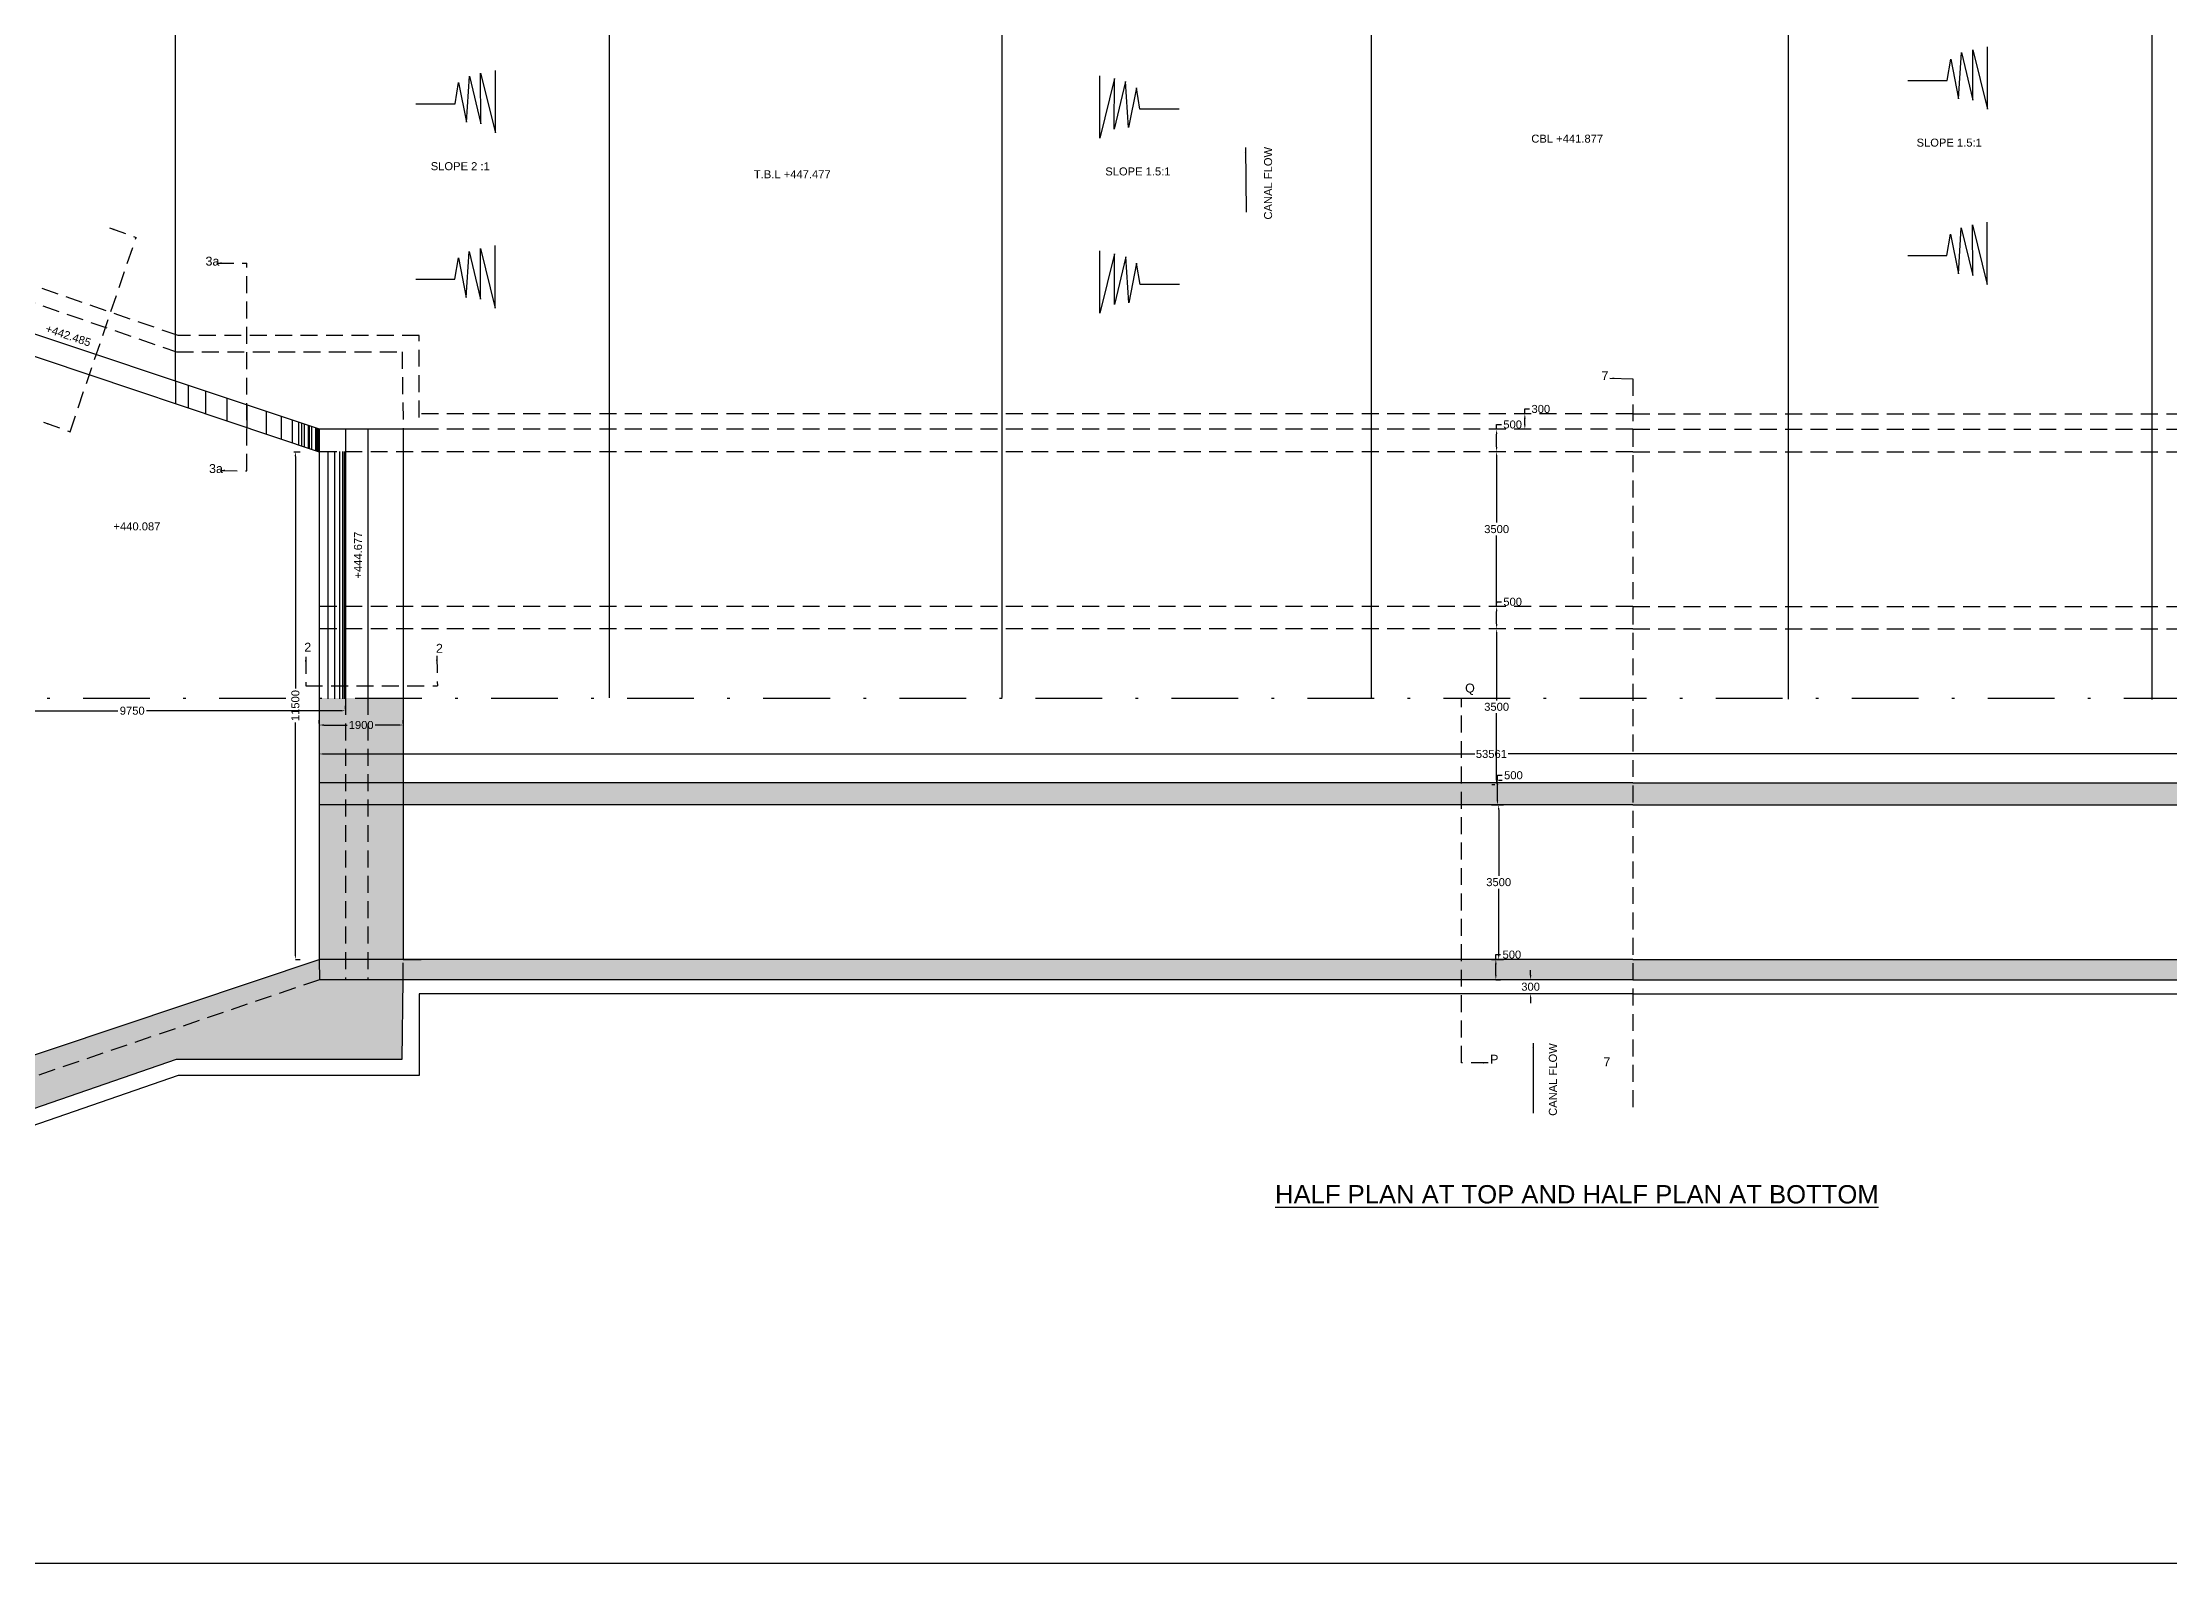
# Model space of a CAD drawing. Header units: metres. Extents: x 450 to 1468, y 479 to 784.
# Drawn here: x 1319.4 to 1399.1, y 698.3 to 755.3 of the extents above; entities that cross this region are included whole.
import ezdxf

# ---------------------------------------------------------------- set-up
doc = ezdxf.new("R2010")
doc.units = ezdxf.units.M
doc.header["$MEASUREMENT"] = 0
doc.linetypes.add('DASHDOT', pattern=[1, 0.5, -0.25, 0, -0.25])
doc.linetypes.add('HIDDEN', pattern=[9.525, 6.35, -3.175])
for name, color, linetype in [('DIMENSION', 255, 'Continuous'), ('DRAWING', 7, 'Continuous'), ('TEXT', 255, 'Continuous')]:
    doc.layers.add(name, color=color, linetype=linetype)
doc.styles.get("Standard").update_dxf_attribs({"font": 'arial.ttf'})
doc.dimstyles.get("Standard").update_dxf_attribs({"dimtxt": 0.3, "dimasz": 0.18, "dimexe": 0.18, "dimexo": 0.0625, "dimgap": 0.09, "dimtad": 0, "dimtih": 1, "dimtoh": 1, "dimdec": 4, "dimzin": 0, "dimdsep": 46, "dimtxsty": 'Standard', "dimcen": 0.09, "dimadec": 0, "dimazin": 0, "dimtfac": 1, "dimtdec": 4, "dimtofl": 0, "dimtmove": 0, "dimatfit": 3, "dimfxl": 1, "dimtolj": 1, "dimtzin": 0, "dimarcsym": 0})
pattern_1 = [(50, (0, 0), (0.64553416, -0.05647692), [0.0675, -0.7425]), (355, (0, 0), (-0.1248762, 0.67697292), [0.054, -0.594]), (100.451444, (0.0538, -0.0047), (0.52065796, 0.620496), [0.05736617, -0.6310279]), (46.1842, (0, 0.18), (0.9605172, -0.14896735), [0.10125, -1.11375]), (96.635635, (0.08, 0.1676), (0.84119575, 0.87670674), [0.0860493, -0.9465424]), (351.184164, (0, 0.18), (0.84119575, 0.87670674), [0.081, -0.891]), (21, (0.09, 0.135), (0.53721635, -0.362357), [0.0675, -0.7425]), (326, (0.09, 0.135), (0.2189838, 0.65263504), [0.054, -0.594]), (71.451445, (0.13477, 0.1048), (0.75620014, 0.29027804), [0.05736617, -0.6310279]), (37.5, (0, 0), (0.01094387, 0.29960447), [0, -0.5868, 0, -0.603, 0, -0.59625]), (7.5, (0, 0), (0.236762584, 0.35497054), [0, -0.3438, 0, -0.5733, 0, -0.22725]), (327.5, (-0.2007, 0), (0.480440193, -0.020299385), [0, -0.225, 0, -0.702, 0, -0.9315]), (317.5, (-0.2907, 0), (0.52486755, 0.09009448), [0, -0.2925, 0, -0.4662, 0, -0.6615])]

# ---------------------------------------------------------------- blocks, each defined once
blk = doc.blocks.new('*D135')
at = {"layer": 'Defpoints', "color": 0, "ltscale": 0.1, "transparency": 16777216}
for p in [(1375.195, 720.173), (1375.195, 720.173), (1375.195, 719.653)]:
    blk.add_point(p, dxfattribs=at)
at = {"layer": 'DIMENSION', "color": 0, "lineweight": -2, "ltscale": 0.1, "transparency": 16777216}
for p, q in [((1375.132, 720.173), (1375.015, 720.173)), ((1375.195, 720.353), (1375.195, 720.533)), ((1375.132, 719.653), (1375.015, 719.653)), ((1375.195, 719.473), (1375.195, 719.293))]:
    blk.add_line(p, q, dxfattribs=at)
at = {"layer": 'DIMENSION', "color": 0, "ltscale": 0.1, "transparency": 16777216}
for points in [[(1375.165, 720.353), (1375.225, 720.353), (1375.195, 720.173)], [(1375.165, 719.473), (1375.225, 719.473), (1375.195, 719.653)]]:
    blk.add_solid(points, dxfattribs=at)
at = {"layer": 'DIMENSION', "color": 0, "ltscale": 0.1, "transparency": 16777216, "insert": (1375.195, 719.913), "char_height": 0.3, "attachment_point": 5}
blk.add_mtext('\\A1;300', dxfattribs=at)
blk = doc.blocks.new('*D136')
at = {"layer": 'Defpoints', "color": 0, "ltscale": 0.1, "transparency": 16777216}
for p in [(1373.827, 720.937), (1373.892, 720.937), (1373.827, 720.173)]:
    blk.add_point(p, dxfattribs=at)
at = {"layer": 'DIMENSION', "color": 0, "lineweight": -2, "ltscale": 0.1, "transparency": 16777216}
for p, q in [((1373.889, 720.937), (1374.072, 720.937)), ((1373.892, 720.937), (1373.892, 721.117)), ((1373.892, 721.117), (1374.072, 721.117)), ((1373.892, 720.353), (1373.892, 720.757)), ((1373.889, 720.173), (1374.072, 720.173))]:
    blk.add_line(p, q, dxfattribs=at)
at = {"layer": 'DIMENSION', "color": 0, "ltscale": 0.1, "transparency": 16777216}
for points in [[(1373.862, 720.757), (1373.922, 720.757), (1373.892, 720.937)], [(1373.862, 720.353), (1373.922, 720.353), (1373.892, 720.173)]]:
    blk.add_solid(points, dxfattribs=at)
at = {"layer": 'DIMENSION', "color": 0, "ltscale": 0.1, "transparency": 16777216, "insert": (1374.493, 721.117), "char_height": 0.3, "attachment_point": 5}
blk.add_mtext('\\A1;500', dxfattribs=at)
blk = doc.blocks.new('*D137')
at = {"layer": 'Defpoints', "color": 0, "ltscale": 0.1, "transparency": 16777216}
for p in [(1373.668, 726.728), (1373.999, 726.728), (1373.668, 720.937)]:
    blk.add_point(p, dxfattribs=at)
at = {"layer": 'DIMENSION', "color": 0, "lineweight": -2, "ltscale": 0.1, "transparency": 16777216}
for p, q in [((1373.73, 726.728), (1374.179, 726.728)), ((1373.999, 726.548), (1373.999, 724.076)), ((1373.999, 721.117), (1373.999, 723.589)), ((1373.73, 720.937), (1374.179, 720.937))]:
    blk.add_line(p, q, dxfattribs=at)
at = {"layer": 'DIMENSION', "color": 0, "ltscale": 0.1, "transparency": 16777216}
for points in [[(1373.969, 726.548), (1374.029, 726.548), (1373.999, 726.728)], [(1373.969, 721.117), (1374.029, 721.117), (1373.999, 720.937)]]:
    blk.add_solid(points, dxfattribs=at)
at = {"layer": 'DIMENSION', "color": 0, "ltscale": 0.1, "transparency": 16777216, "insert": (1373.999, 723.833), "char_height": 0.3, "attachment_point": 5}
blk.add_mtext('\\A1;3500', dxfattribs=at)
blk = doc.blocks.new('*D138')
at = {"layer": 'Defpoints', "color": 0, "ltscale": 0.1, "transparency": 16777216}
for p in [(1373.933, 727.662), (1373.952, 727.662), (1373.999, 726.728)]:
    blk.add_point(p, dxfattribs=at)
at = {"layer": 'DIMENSION', "color": 0, "lineweight": -2, "ltscale": 0.1, "transparency": 16777216}
for p, q in [((1373.952, 727.662), (1373.952, 727.842)), ((1373.952, 727.842), (1374.132, 727.842)), ((1373.952, 726.908), (1373.952, 727.482)), ((1373.995, 727.662), (1374.132, 727.662)), ((1373.936, 726.728), (1373.772, 726.728))]:
    blk.add_line(p, q, dxfattribs=at)
at = {"layer": 'DIMENSION', "color": 0, "ltscale": 0.1, "transparency": 16777216}
for points in [[(1373.922, 727.482), (1373.982, 727.482), (1373.952, 727.662)], [(1373.922, 726.908), (1373.982, 726.908), (1373.952, 726.728)]]:
    blk.add_solid(points, dxfattribs=at)
at = {"layer": 'DIMENSION', "color": 0, "ltscale": 0.1, "transparency": 16777216, "insert": (1374.552, 727.842), "char_height": 0.3, "attachment_point": 5}
blk.add_mtext('\\A1;500', dxfattribs=at)
blk = doc.blocks.new('*D139')
at = {"layer": 'Defpoints', "color": 0, "ltscale": 0.1, "transparency": 16777216}
for p in [(1373.922, 733.334), (1373.922, 733.334), (1373.922, 727.482)]:
    blk.add_point(p, dxfattribs=at)
at = {"layer": 'DIMENSION', "color": 0, "lineweight": -2, "ltscale": 0.1, "transparency": 16777216}
for p, q in [((1373.859, 733.334), (1373.742, 733.334)), ((1373.922, 733.154), (1373.922, 730.651)), ((1373.922, 727.662), (1373.922, 730.165)), ((1373.859, 727.482), (1373.742, 727.482))]:
    blk.add_line(p, q, dxfattribs=at)
at = {"layer": 'DIMENSION', "color": 0, "ltscale": 0.1, "transparency": 16777216}
for points in [[(1373.892, 733.154), (1373.952, 733.154), (1373.922, 733.334)], [(1373.892, 727.662), (1373.952, 727.662), (1373.922, 727.482)]]:
    blk.add_solid(points, dxfattribs=at)
at = {"layer": 'DIMENSION', "color": 0, "ltscale": 0.1, "transparency": 16777216, "insert": (1373.922, 730.408), "char_height": 0.3, "attachment_point": 5}
blk.add_mtext('\\A1;3500', dxfattribs=at)
blk = doc.blocks.new('*D140')
at = {"layer": 'Defpoints', "color": 0, "ltscale": 0.1, "transparency": 16777216}
for p in [(1373.922, 734.166), (1373.922, 734.166), (1373.922, 733.334)]:
    blk.add_point(p, dxfattribs=at)
at = {"layer": 'DIMENSION', "color": 0, "lineweight": -2, "ltscale": 0.1, "transparency": 16777216}
for p, q in [((1373.922, 734.166), (1373.922, 734.346)), ((1373.922, 734.346), (1374.102, 734.346)), ((1373.859, 734.166), (1373.742, 734.166)), ((1373.922, 733.514), (1373.922, 733.986)), ((1373.859, 733.334), (1373.742, 733.334))]:
    blk.add_line(p, q, dxfattribs=at)
at = {"layer": 'DIMENSION', "color": 0, "ltscale": 0.1, "transparency": 16777216}
for points in [[(1373.892, 733.986), (1373.952, 733.986), (1373.922, 734.166)], [(1373.892, 733.514), (1373.952, 733.514), (1373.922, 733.334)]]:
    blk.add_solid(points, dxfattribs=at)
at = {"layer": 'DIMENSION', "color": 0, "ltscale": 0.1, "transparency": 16777216, "insert": (1374.522, 734.346), "char_height": 0.3, "attachment_point": 5}
blk.add_mtext('\\A1;500', dxfattribs=at)
blk = doc.blocks.new('*D141')
at = {"layer": 'Defpoints', "color": 0, "ltscale": 0.1, "transparency": 16777216}
for p in [(1373.922, 739.974), (1373.922, 739.974), (1373.922, 734.166)]:
    blk.add_point(p, dxfattribs=at)
at = {"layer": 'DIMENSION', "color": 0, "lineweight": -2, "ltscale": 0.1, "transparency": 16777216}
for p, q in [((1373.859, 739.974), (1373.742, 739.974)), ((1373.922, 739.794), (1373.922, 737.313)), ((1373.922, 734.346), (1373.922, 736.827)), ((1373.859, 734.166), (1373.742, 734.166))]:
    blk.add_line(p, q, dxfattribs=at)
at = {"layer": 'DIMENSION', "color": 0, "ltscale": 0.1, "transparency": 16777216}
for points in [[(1373.892, 739.794), (1373.952, 739.794), (1373.922, 739.974)], [(1373.892, 734.346), (1373.952, 734.346), (1373.922, 734.166)]]:
    blk.add_solid(points, dxfattribs=at)
at = {"layer": 'DIMENSION', "color": 0, "ltscale": 0.1, "transparency": 16777216, "insert": (1373.922, 737.07), "char_height": 0.3, "attachment_point": 5}
blk.add_mtext('\\A1;3500', dxfattribs=at)
blk = doc.blocks.new('*D142')
at = {"layer": 'Defpoints', "color": 0, "ltscale": 0.1, "transparency": 16777216}
for p in [(1373.922, 740.813), (1373.922, 740.813), (1373.922, 739.974)]:
    blk.add_point(p, dxfattribs=at)
at = {"layer": 'DIMENSION', "color": 0, "lineweight": -2, "ltscale": 0.1, "transparency": 16777216}
for p, q in [((1373.859, 740.813), (1373.742, 740.813)), ((1373.922, 740.813), (1373.922, 740.993)), ((1373.922, 740.993), (1374.102, 740.993)), ((1373.859, 739.974), (1373.742, 739.974)), ((1373.922, 740.154), (1373.922, 740.633))]:
    blk.add_line(p, q, dxfattribs=at)
at = {"layer": 'DIMENSION', "color": 0, "ltscale": 0.1, "transparency": 16777216}
for points in [[(1373.892, 740.633), (1373.952, 740.633), (1373.922, 740.813)], [(1373.892, 740.154), (1373.952, 740.154), (1373.922, 739.974)]]:
    blk.add_solid(points, dxfattribs=at)
at = {"layer": 'DIMENSION', "color": 0, "ltscale": 0.1, "transparency": 16777216, "insert": (1374.522, 740.993), "char_height": 0.3, "attachment_point": 5}
blk.add_mtext('\\A1;500', dxfattribs=at)
blk = doc.blocks.new('*D143')
at = {"layer": 'Defpoints', "color": 0, "ltscale": 0.1, "transparency": 16777216}
for p in [(1374.979, 741.395), (1374.979, 741.395), (1374.979, 740.813)]:
    blk.add_point(p, dxfattribs=at)
at = {"layer": 'DIMENSION', "color": 0, "lineweight": -2, "ltscale": 0.1, "transparency": 16777216}
for p, q in [((1374.979, 741.395), (1374.979, 741.575)), ((1374.979, 741.575), (1375.159, 741.575)), ((1374.916, 741.395), (1374.799, 741.395)), ((1374.916, 740.813), (1374.799, 740.813)), ((1374.979, 740.993), (1374.979, 741.215))]:
    blk.add_line(p, q, dxfattribs=at)
at = {"layer": 'DIMENSION', "color": 0, "ltscale": 0.1, "transparency": 16777216}
for points in [[(1374.949, 741.215), (1375.009, 741.215), (1374.979, 741.395)], [(1374.949, 740.993), (1375.009, 740.993), (1374.979, 740.813)]]:
    blk.add_solid(points, dxfattribs=at)
at = {"layer": 'DIMENSION', "color": 0, "ltscale": 0.1, "transparency": 16777216, "insert": (1375.579, 741.575), "char_height": 0.3, "attachment_point": 5}
blk.add_mtext('\\A1;300', dxfattribs=at)
blk = doc.blocks.new('*D144')
at = {"layer": 'Defpoints', "color": 0, "ltscale": 0.1, "transparency": 16777216}
for p in [(1329.784, 728.83), (1329.784, 728.64), (1417.666, 728.569)]:
    blk.add_point(p, dxfattribs=at)
at = {"layer": 'DIMENSION', "color": 0, "lineweight": -2, "ltscale": 0.1, "transparency": 16777216}
for p, q in [((1329.784, 728.767), (1329.784, 728.46)), ((1417.666, 728.631), (1417.666, 728.82)), ((1329.964, 728.64), (1373.1, 728.64)), ((1417.486, 728.64), (1374.351, 728.64))]:
    blk.add_line(p, q, dxfattribs=at)
at = {"layer": 'DIMENSION', "color": 0, "ltscale": 0.1, "transparency": 16777216}
for points in [[(1329.964, 728.67), (1329.964, 728.61), (1329.784, 728.64)], [(1417.486, 728.67), (1417.486, 728.61), (1417.666, 728.64)]]:
    blk.add_solid(points, dxfattribs=at)
at = {"layer": 'DIMENSION', "color": 0, "ltscale": 0.1, "transparency": 16777216, "insert": (1373.725, 728.64), "char_height": 0.3, "attachment_point": 5}
blk.add_mtext('\\A1;53561', dxfattribs=at)
blk = doc.blocks.new('*D145')
at = {"layer": 'Defpoints', "color": 0, "ltscale": 0.1, "transparency": 16777216}
for p in [(1329.784, 729.726), (1332.934, 729.726), (1332.934, 729.726)]:
    blk.add_point(p, dxfattribs=at)
at = {"layer": 'DIMENSION', "color": 0, "lineweight": -2, "ltscale": 0.1, "transparency": 16777216}
for p, q in [((1329.784, 729.789), (1329.784, 729.906)), ((1329.964, 729.726), (1330.836, 729.726)), ((1332.754, 729.726), (1331.883, 729.726)), ((1332.934, 729.789), (1332.934, 729.906))]:
    blk.add_line(p, q, dxfattribs=at)
at = {"layer": 'DIMENSION', "color": 0, "ltscale": 0.1, "transparency": 16777216}
for points in [[(1329.964, 729.756), (1329.964, 729.696), (1329.784, 729.726)], [(1332.754, 729.756), (1332.754, 729.696), (1332.934, 729.726)]]:
    blk.add_solid(points, dxfattribs=at)
at = {"layer": 'DIMENSION', "color": 0, "ltscale": 0.1, "transparency": 16777216, "insert": (1331.359, 729.726), "char_height": 0.3, "attachment_point": 5}
blk.add_mtext('\\A1;1900', dxfattribs=at)
blk = doc.blocks.new('*D146')
at = {"layer": 'Defpoints', "color": 0, "ltscale": 0.1, "transparency": 16777216}
for p in [(1314.786, 730.262), (1330.77, 730.262), (1330.77, 730.262)]:
    blk.add_point(p, dxfattribs=at)
at = {"layer": 'DIMENSION', "color": 0, "lineweight": -2, "ltscale": 0.1, "transparency": 16777216}
for p, q in [((1314.786, 730.325), (1314.786, 730.442)), ((1330.77, 730.325), (1330.77, 730.442)), ((1314.966, 730.262), (1322.241, 730.262)), ((1330.59, 730.262), (1323.316, 730.262))]:
    blk.add_line(p, q, dxfattribs=at)
at = {"layer": 'DIMENSION', "color": 0, "ltscale": 0.1, "transparency": 16777216}
for points in [[(1314.966, 730.292), (1314.966, 730.232), (1314.786, 730.262)], [(1330.59, 730.292), (1330.59, 730.232), (1330.77, 730.262)]]:
    blk.add_solid(points, dxfattribs=at)
at = {"layer": 'DIMENSION', "color": 0, "ltscale": 0.1, "transparency": 16777216, "insert": (1322.778, 730.262), "char_height": 0.3, "attachment_point": 5}
blk.add_mtext('\\A1;9750', dxfattribs=at)
blk = doc.blocks.new('*D147')
at = {"layer": 'Defpoints', "color": 0, "ltscale": 0.1, "transparency": 16777216}
for p in [(1328.771, 739.974), (1328.842, 720.937), (1328.894, 720.937)]:
    blk.add_point(p, dxfattribs=at)
at = {"layer": 'DIMENSION', "color": 0, "lineweight": -2, "ltscale": 0.1, "transparency": 16777216}
for p, q in [((1328.834, 739.974), (1329.074, 739.974)), ((1328.894, 739.794), (1328.894, 731.095)), ((1328.894, 721.117), (1328.894, 729.815)), ((1328.904, 720.937), (1329.074, 720.937))]:
    blk.add_line(p, q, dxfattribs=at)
at = {"layer": 'DIMENSION', "color": 0, "ltscale": 0.1, "transparency": 16777216}
for points in [[(1328.864, 739.794), (1328.924, 739.794), (1328.894, 739.974)], [(1328.864, 721.117), (1328.924, 721.117), (1328.894, 720.937)]]:
    blk.add_solid(points, dxfattribs=at)
at = {"layer": 'DIMENSION', "color": 0, "ltscale": 0.1, "transparency": 16777216, "insert": (1328.894, 730.455), "char_height": 0.3, "attachment_point": 5, "rotation": 90}
blk.add_mtext('\\A1;11500', dxfattribs=at)

msp = doc.modelspace()

# ---------------------------------------------------------------- hatches: boundary and pattern name
at = {"layer": 'DRAWING', "ltscale": 0.1}
h = msp.add_hatch(dxfattribs=at)
h.set_pattern_fill('AR-CONC', scale=0.09)
h.set_pattern_definition(pattern_1)
h.paths.add_polyline_path([(1330.76998, 730.73857), (1329.7844, 730.73857), (1329.7844, 727.55971), (1330.76998, 727.55971)])
h.paths.add_polyline_path([(1331.60786, 730.73857), (1330.76998, 730.73857), (1330.76998, 727.55971), (1331.60786, 727.55971)])
h.paths.add_polyline_path([(1332.93403, 730.73857), (1331.60786, 730.73857), (1331.60786, 727.55971), (1332.93403, 727.55971)])
h.paths.add_polyline_path([(1332.93403, 727.55971), (1331.60786, 727.55971), (1331.60786, 726.72821), (1332.93403, 726.72821)])
h.paths.add_polyline_path([(1331.60786, 727.55971), (1330.76998, 727.55971), (1330.76998, 726.72821), (1331.60786, 726.72821)])
h.paths.add_polyline_path([(1330.76998, 727.55971), (1329.7844, 727.55971), (1329.7844, 726.72821), (1330.76998, 726.72821)])
h.paths.add_polyline_path([(1330.76998, 726.72821), (1329.7844, 726.72821), (1329.7844, 720.93681), (1330.76998, 720.93681)])
h.paths.add_polyline_path([(1331.60786, 726.72821), (1330.76998, 726.72821), (1330.76998, 720.93681), (1331.60786, 720.93681)])
h.paths.add_polyline_path([(1332.93403, 726.72821), (1331.60786, 726.72821), (1331.60786, 720.93681), (1332.93403, 720.93681)])
h.paths.add_polyline_path([(1332.93403, 720.93681), (1331.60786, 720.93681), (1331.60786, 720.17333), (1332.93403, 720.17333)])
h.paths.add_polyline_path([(1331.60786, 720.93681), (1330.76998, 720.93681), (1330.76998, 720.17333), (1331.60786, 720.17333)])
h.paths.add_polyline_path([(1330.76998, 720.93681), (1329.7844, 720.93681), (1329.79534, 720.17333), (1330.76998, 720.17333)])
h.paths.add_polyline_path([(1332.93403, 720.17333), (1329.79534, 720.17333), (1315.59106, 715.35258), (1315.59106, 708.41856), (1316.7262, 708.41856), (1316.7262, 714.53805), (1324.43901, 717.19268), (1332.89409, 717.19268)])
h.paths.add_polyline_path([(1329.79534, 720.17333), (1329.7844, 720.93681), (1314.77371, 715.90926), (1314.77371, 708.41856), (1315.59106, 708.41856), (1315.59106, 715.35258)])
h.paths.add_polyline_path([(1379.02514, 727.55971), (1332.93403, 727.55971), (1332.93403, 726.72821), (1379.02514, 726.72821)])
h = msp.add_hatch(dxfattribs=at)
h.set_pattern_fill('AR-CONC', scale=0.09)
h.set_pattern_definition(pattern_1)
h.paths.add_polyline_path([(1414.70722, 720.93681), (1379.02514, 720.93681), (1379.02514, 720.17333), (1414.70722, 720.17333)])
h.paths.add_polyline_path([(1417.66548, 720.17333), (1414.70722, 720.17333), (1414.70722, 716.9197), (1417.69753, 716.9197), (1418.93106, 717.02671), (1425.87701, 713.72696), (1425.87701, 710.67868), (1427.69619, 710.67868), (1427.69619, 715.29499)])
h.paths.add_polyline_path([(1428.83483, 715.54041), (1427.69619, 716.09054), (1427.69619, 715.29499), (1428.03311, 715.13114), (1428.03311, 710.67868), (1428.83483, 710.67868)])
h.paths.add_polyline_path([(1417.66548, 720.93681), (1417.66548, 720.17333), (1427.69619, 715.29499), (1427.69619, 716.09054)])
h.paths.add_polyline_path([(1415.90989, 720.93681), (1414.70722, 720.93681), (1414.70722, 720.17333), (1415.90989, 720.17333)])
h.paths.add_polyline_path([(1416.70354, 720.93681), (1415.90989, 720.93681), (1415.90989, 720.17333), (1416.70354, 720.17333)])
h.paths.add_polyline_path([(1417.66548, 720.93681), (1416.70354, 720.93681), (1416.70354, 720.17333), (1417.66548, 720.17333)])
h.paths.add_polyline_path([(1415.90989, 726.72821), (1414.70722, 726.72821), (1414.70722, 720.93681), (1415.90989, 720.93681)])
h.paths.add_polyline_path([(1416.70354, 726.72821), (1415.90989, 726.72821), (1415.90989, 720.93681), (1416.70354, 720.93681)])
h.paths.add_polyline_path([(1417.66548, 726.72821), (1416.70354, 726.72821), (1416.70354, 720.93681), (1417.66548, 720.93681)])
h.paths.add_polyline_path([(1415.90989, 727.55971), (1414.70722, 727.55971), (1414.70722, 726.72821), (1415.90989, 726.72821)])
h.paths.add_polyline_path([(1416.70354, 727.55971), (1415.90989, 727.55971), (1415.90989, 726.72821), (1416.70354, 726.72821)])
h.paths.add_polyline_path([(1417.66548, 727.55971), (1416.70354, 727.55971), (1416.70354, 726.72821), (1417.66548, 726.72821)])
h.paths.add_polyline_path([(1415.90989, 730.73857), (1414.70722, 730.73857), (1414.70722, 730.36171), (1414.70722, 727.55971), (1415.90989, 727.55971)])
h.paths.add_polyline_path([(1417.66548, 730.73857), (1416.70354, 730.73857), (1416.70354, 727.55971), (1417.66548, 727.55971)])
h.paths.add_polyline_path([(1416.70354, 730.73857), (1415.90989, 730.73857), (1415.90989, 727.55971), (1416.70354, 727.55971)])
h.paths.add_polyline_path([(1427.69619, 730.59366), (1427.69619, 730.73857), (1425.09284, 730.73857), (1425.09284, 717.34833), (1427.69619, 716.09054)])
h.paths.add_polyline_path([(1428.88121, 730.73857), (1427.69619, 730.73857), (1427.69619, 730.59366), (1427.69619, 716.09054), (1428.83483, 715.54041), (1428.88121, 715.54041)])
h = msp.add_hatch(dxfattribs=at)
h.set_pattern_fill('AR-CONC', scale=0.09)
h.set_pattern_definition(pattern_1)
h.paths.add_polyline_path([(1379.02514, 720.93681), (1332.93403, 720.93681), (1332.93403, 720.17333), (1333.60453, 720.17333), (1379.02514, 720.17333)])
h.paths.add_polyline_path([(1414.70722, 727.55971), (1379.02514, 727.55971), (1379.02514, 726.72821), (1414.70722, 726.72821)])

# ---------------------------------------------------------------- linework, layer by layer
at = {"layer": 'DRAWING', "linetype": 'HIDDEN', "ltscale": 0.1}
msp.add_line((1324.49751, 744.32526), (1317.34462, 746.80275), dxfattribs=at)
at = {"layer": 'DRAWING', "ltscale": 0.1}
msp.add_line((1314.77371, 745.00134), (1329.7844, 739.97378), dxfattribs=at)
for points in [[(1324.40525, 742.61356), (1324.40525, 760.34107)], [(1340.67116, 730.74213), (1340.67116, 760.25837)], [(1355.39221, 730.76232), (1355.39221, 760.27855)], [(1369.23194, 730.75019), (1369.23194, 760.26643)], [(1384.8667, 730.69815), (1384.8667, 760.21439)], [(1398.49543, 730.68121), (1398.49543, 760.19744)], [(1389.3403, 753.8934), (1390.81009, 753.8934), (1390.94228, 754.69381), (1391.23778, 753.20955), (1391.34666, 754.9347), (1391.77435, 753.14739), (1391.76657, 755.04349), (1392.31871, 752.81325), (1392.31871, 755.15229)], [(1333.4108, 753.01032), (1334.8806, 753.01032), (1335.01278, 753.81074), (1335.30828, 752.32647), (1335.41716, 754.05162), (1335.84485, 752.26432), (1335.83707, 754.16042), (1336.38921, 751.93017), (1336.38921, 754.26922)], [(1362.02111, 752.81303), (1360.55131, 752.81303), (1360.41913, 753.61345), (1360.12363, 752.12918), (1360.01474, 753.85433), (1359.58706, 752.06703), (1359.59484, 753.96313), (1359.0427, 751.73288), (1359.0427, 754.07193)], [(1329.79534, 740.81295), (1315.59106, 745.55801), (1315.59106, 752.49203)], [(1389.3324, 747.32387), (1390.8022, 747.32387), (1390.93438, 748.12429), (1391.22988, 746.64003), (1391.33877, 748.36517), (1391.76645, 746.57787), (1391.75867, 748.47397), (1392.31081, 746.24373), (1392.31081, 748.58277)], [(1333.4029, 746.4408), (1334.8727, 746.4408), (1335.00488, 747.24122), (1335.30038, 745.75695), (1335.40927, 747.4821), (1335.83695, 745.69479), (1335.82917, 747.5909), (1336.38131, 745.36065), (1336.38131, 747.6997)], [(1362.02901, 746.24351), (1360.55921, 746.24351), (1360.42703, 747.04393), (1360.13152, 745.55966), (1360.02264, 747.28481), (1359.59495, 745.4975), (1359.60274, 747.39361), (1359.0506, 745.16336), (1359.0506, 747.50241)], [(1324.40525, 742.61356), (1324.40525, 741.77085)], [(1324.87716, 742.45591), (1324.87716, 741.6132)], [(1325.52213, 742.24045), (1325.52213, 741.39774)], [(1326.32598, 741.97192), (1326.32598, 741.12921)], [(1327.06828, 741.72395), (1327.06828, 740.88124)], [(1327.79754, 741.48033), (1327.79754, 740.63762)], [(1328.35629, 741.29368), (1328.35629, 740.45097)], [(1328.77124, 741.15506), (1328.77124, 740.31235)], [(1329.014, 741.07396), (1329.014, 740.23125)], [(1329.12548, 741.03672), (1329.12548, 740.19401)], [(1329.22565, 741.00326), (1329.22565, 740.16055)], [(1329.36913, 740.95533), (1329.36913, 740.11262)], [(1329.41102, 740.94134), (1329.41102, 740.09863)], [(1329.49611, 740.91291), (1329.49611, 740.0702)], [(1329.65261, 740.86063), (1329.65261, 740.01792)], [(1329.6957, 740.8462), (1329.6957, 740.00349)], [(1329.74398, 740.83011), (1329.74398, 739.98732)], [(1332.93403, 740.81295), (1329.7844, 740.81295), (1329.7844, 720.93681), (1329.79534, 720.17333)], [(1330.76998, 740.81295), (1330.76998, 730.73857)], [(1331.60786, 740.81295), (1331.60786, 730.73857)], [(1333.60453, 740.81295), (1332.93403, 740.81295), (1332.93403, 720.93681), (1333.60453, 720.93681)], [(1330.11606, 739.97504), (1330.11606, 730.70953)], [(1330.36582, 739.97504), (1330.36582, 730.70953)], [(1330.54319, 739.97504), (1330.54319, 730.70953)], [(1330.6554, 739.97504), (1330.6554, 730.70953)], [(1330.71943, 739.97504), (1330.71943, 730.70953)], [(1379.02514, 727.55971), (1329.7844, 727.55971)], [(1379.02514, 727.55971), (1417.66548, 727.55971)], [(1379.02514, 726.72821), (1329.7844, 726.72821)], [(1379.02514, 726.72821), (1417.66548, 726.72821)], [(1324.49751, 716.58534), (1317.34462, 714.10784), (1317.34462, 707.67527), (1314.05965, 707.67527), (1314.05965, 715.90926), (1314.77371, 715.90926), (1329.7844, 720.93681)], [(1379.02514, 720.93681), (1329.7844, 720.93681)], [(1379.02514, 720.93681), (1417.66548, 720.93681)], [(1314.77371, 715.90926), (1314.77371, 708.41856), (1316.7262, 708.41856), (1316.7262, 714.53805), (1324.43901, 717.19268), (1332.89409, 717.19268), (1332.93403, 720.17333)], [(1379.02514, 720.17333), (1329.7932, 720.17333)], [(1379.02514, 720.17333), (1417.66548, 720.17333)], [(1333.53423, 719.65277), (1333.53423, 716.58534), (1324.49751, 716.58534)], [(1379.02514, 719.65277), (1333.53423, 719.65277)], [(1379.02514, 719.65277), (1414.02459, 719.65277)]]:
    msp.add_lwpolyline(points, dxfattribs=at)
at = {"layer": 'DRAWING', "linetype": 'HIDDEN', "ltscale": 0.1}
for points in [[(1314.77371, 745.00134), (1314.77371, 752.49203), (1316.7262, 752.49203), (1316.7262, 746.37254), (1324.43901, 743.71792), (1332.89409, 743.71792), (1332.93403, 740.73726)], [(1333.53423, 741.25783), (1333.53423, 744.32526), (1324.49751, 744.32526)], [(1379.02514, 742.70191), (1379.02514, 715.29546)], [(1379.02514, 741.39482), (1333.60453, 741.39482)], [(1379.02514, 740.81295), (1333.60453, 740.81295)], [(1379.02514, 741.39482), (1414.08123, 741.39482)], [(1379.02514, 740.81295), (1417.66548, 740.81295)], [(1379.02514, 739.97378), (1329.7844, 739.97378)], [(1379.02514, 739.97378), (1417.66548, 739.97378)], [(1379.02514, 734.16588), (1329.7844, 734.16588)], [(1379.02514, 734.16588), (1417.66548, 734.16588)], [(1379.02514, 733.33438), (1329.7844, 733.33438)], [(1379.02514, 733.33438), (1417.66548, 733.33438)], [(1330.76998, 730.73857), (1330.76998, 720.17333)], [(1331.60786, 730.73857), (1331.60786, 720.17333)], [(1333.60453, 720.17333), (1332.93403, 720.17333), (1332.93403, 720.93681)], [(1329.79534, 720.17333), (1315.59106, 715.35258), (1315.59106, 708.41856)]]:
    msp.add_lwpolyline(points, dxfattribs=at)
at = {"layer": 'DRAWING', "linetype": 'DASHDOT', "ltscale": 5}
msp.add_lwpolyline([(1305.63453, 730.73857), (1438.69409, 730.73857)], dxfattribs=at)
at = {"layer": 'TEXT', "ltscale": 0.1}
msp.add_lwpolyline([(1276.63761, 784.06921), (1467.77643, 784.06921), (1467.77643, 698.29067), (1276.63761, 698.29067)], close=True, dxfattribs=at)

# ---------------------------------------------------------------- texts
at = {"layer": 'DIMENSION', "ltscale": 0.1}
for s, height, p in [('3a', 0.335405, (1325.5253, 746.95006)), ('7', 0.3354, (1377.85371, 742.65625)), ('3a', 0.335405, (1325.65677, 739.17521)), ('2', 0.3354, (1329.22551, 732.47419)), ('2', 0.3354, (1334.16201, 732.43351)), ('Q', 0.3354, (1372.74022, 730.94425)), ('P', 0.3354, (1373.67781, 717.02773)), ('7', 0.3354, (1377.9259, 716.93342))]:
    msp.add_text(s, height=height, dxfattribs=at).set_placement(p)
at = {"layer": 'TEXT'}
msp.add_text('%%UHALF PLAN AT TOP AND HALF PLAN AT BOTTOM', height=0.6875, dxfattribs=at).set_placement((1365.61637, 711.78915))
at = {"layer": 'TEXT', "char_height": 0.3, "width": 2.8487187}
for s, insert, attachment_point in [('CBL +441.877', (1375.22199, 751.86109), 1), ('SLOPE 1.5:1', (1392.10946, 751.7118), 3), ('SLOPE 2 :1', (1336.17996, 750.82873), 3), ('T.B.L +447.477', (1346.08136, 750.52593), 1), ('SLOPE 1.5:1', (1359.25195, 750.63143), 1), ('+440.087', (1322.07508, 737.32337), 1)]:
    msp.add_mtext(s, dxfattribs=dict(at, insert=insert, attachment_point=attachment_point))
at = {"layer": 'TEXT', "char_height": 0.3, "width": 2.8487187, "attachment_point": 1}
for s, insert, rotation in [('CANAL FLOW', (1365.20437, 748.67625), 90), ('+442.485', (1319.59406, 744.74933), 341.5975718), ('+444.677', (1331.09041, 735.21694), 90), ('CANAL FLOW', (1375.88007, 715.07258), 90)]:
    msp.add_mtext(s, dxfattribs=dict(at, insert=insert, rotation=rotation))

# ---------------------------------------------------------------- dimensions: what is measured, and where the dimension line sits
at = {"layer": 'DIMENSION', "ltscale": 0.1}
for base, p1, p2, text, picture, middle in [((1374.97861, 741.39482), (1374.97861, 740.81295), (1374.97861, 741.39482), '300', '*D143', (1375.57941, 741.57482)), ((1373.92151, 740.81295), (1373.92151, 739.97378), (1373.92151, 740.81295), '500', '*D142', (1374.52241, 740.99295)), ((1373.92151, 739.97378), (1373.92151, 734.16588), (1373.92151, 739.97378), '3500', '*D141', (1373.92151, 737.06983)), ((1373.92151, 734.16588), (1373.92151, 733.33438), (1373.92151, 734.16588), '500', '*D140', (1374.52241, 734.34588)), ((1373.92151, 733.33438), (1373.92151, 727.48156), (1373.92151, 733.33438), '3500', '*D139', (1373.92151, 730.40797)), ((1373.95151, 727.66156), (1373.99861, 726.72821), (1373.93266, 727.66156), '500', '*D138', (1374.55241, 727.84156)), ((1373.99861, 726.72821), (1373.66785, 720.93681), (1373.66785, 726.72821), '3500', '*D137', (1373.99861, 723.83251)), ((1373.89238, 720.93681), (1373.82677, 720.17333), (1373.82677, 720.93681), '500', '*D136', (1374.49328, 721.11681)), ((1375.19474, 720.17333), (1375.19474, 719.65277), (1375.19474, 720.17333), '300', '*D135', (1375.19474, 719.91305))]:
    dim = msp.add_linear_dim(base=base, p1=p1, p2=p2, angle=90, text=text, dimstyle='Standard', dxfattribs=at)
    dim.commit()
    dim.dimension.update_dxf_attribs({"geometry": picture, "text_midpoint": middle})
dim = msp.add_linear_dim(base=(1328.89382, 720.93681), p1=(1328.77124, 739.97378), p2=(1328.84152, 720.93681), angle=90, text='11500', dimstyle='Standard', dxfattribs=at)
dim.commit()
dim.dimension.update_dxf_attribs({"geometry": '*D147', "text_midpoint": (1328.89382, 730.4553), "text_rotation": 90})
for base, p1, p2, text, picture, middle in [((1330.76998, 730.26235), (1314.78643, 730.26235), (1330.76998, 730.26235), '9750', '*D146', (1322.77821, 730.26235)), ((1332.93403, 729.72649), (1329.7844, 729.72649), (1332.93403, 729.72649), '1900', '*D145', (1331.35921, 729.72649)), ((1329.7844, 728.64029), (1417.66582, 728.56891), (1329.7844, 728.82986), '53561', '*D144', (1373.72511, 728.64029))]:
    dim = msp.add_linear_dim(base=base, p1=p1, p2=p2, text=text, dimstyle='Standard', dxfattribs=at)
    dim.commit()
    dim.dimension.update_dxf_attribs({"geometry": picture, "text_midpoint": middle})

# ---------------------------------------------------------------- leaders
for points in [[(1364.50825, 751.37316), (1364.53731, 748.9577)], [(1375.2938, 717.79789), (1375.2938, 715.17422)]]:
    msp.add_leader(points, dimstyle='Standard', override={"dimgap": 0.09, "dimtad": 0}, dxfattribs=at)
at = {"layer": 'DRAWING', "linetype": 'HIDDEN', "ltscale": 0.1}
for points in [[(1319.45734, 741.07663), (1320.4467, 740.7216), (1322.92442, 748.00992)], [(1321.92812, 748.36459), (1322.92442, 748.00992)], [(1325.94886, 747.04678), (1327.08022, 747.04032)], [(1326.07608, 739.27456), (1327.08022, 739.25527), (1327.08022, 747.04032)], [(1329.27976, 732.28369), (1329.27976, 731.20156), (1334.21602, 731.20156)], [(1334.19103, 732.31431), (1334.21602, 731.20156)], [(1373.59975, 717.06125), (1372.60283, 717.06125), (1372.60283, 730.73857)]]:
    msp.add_leader(points, dimstyle='Standard', override={"dimgap": 0.09, "dimtad": 0}, dxfattribs=at)
at = {"layer": 'DRAWING', "ltscale": 0.1}
msp.add_leader([(1378.15921, 742.72977), (1379.02514, 742.70191)], dimstyle='Standard', override={"dimgap": 0.09, "dimtad": 0}, dxfattribs=at)

doc.saveas('drawing.dxf')
